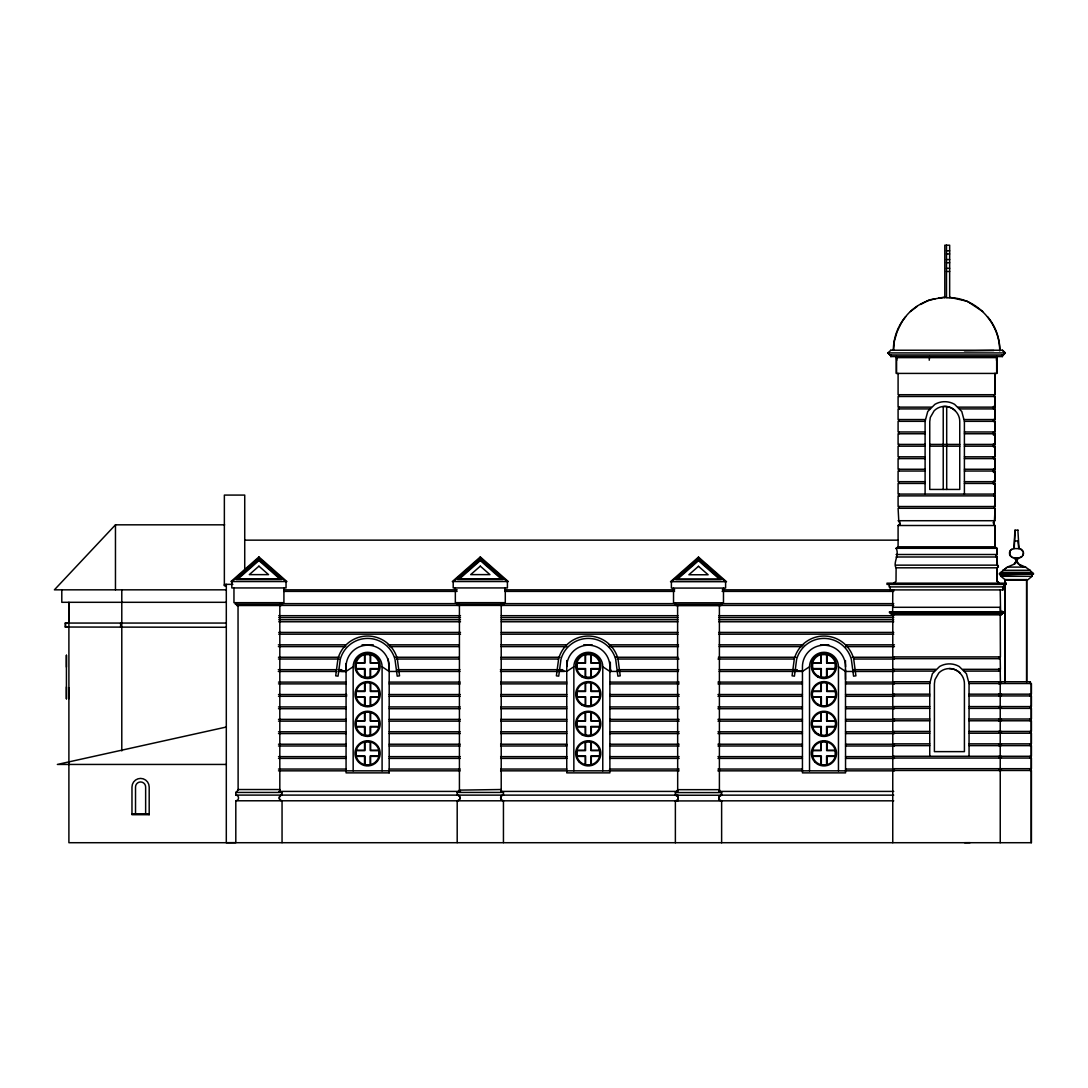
<?xml version="1.0" encoding="UTF-8"?>
<svg xmlns="http://www.w3.org/2000/svg" width="1088" height="1088" viewBox="0 0 1088 1088"><rect width="100%" height="100%" fill="white"/><g stroke="black" fill="none" stroke-linecap="round" stroke-linejoin="round"><path stroke-width="1.5" d="M66.422 686.963L66.422 698.795L66.422 655.262L66.422 667.094M68.898 698.795L68.898 687.915M226.304 627.273L65.307 627.028L65.307 623.057L68.911 623.043L68.898 602.303L68.898 842.71L1031.424 842.71L1031.424 770.481M892.65 611.13L892.786 589.9M610.314 662.13L610.463 671.459M893.33 350.227C893.411 338.014 897.709 326.06 905.638 316.73M893.52 350.241L894.39 340.993L896.906 332.384M929.234 360.223L929.574 356.51M996.431 360.223L996.785 356.524M899.803 523.641L899.014 521.22M1018.082 530.21L1014.914 530.21L1014.002 548.542L1020.19 548.706L1023.441 551.97M925.099 494.088L925.099 421.328L927.738 411.509L934.932 404.314A19.652 19.652 0 0 1 954.584 404.314L961.778 411.509L964.403 421.328L964.403 494.088M929.75 756.282L929.75 683.522L932.389 673.69L939.583 666.509A19.652 19.652 0 0 1 959.235 666.509L966.43 673.69L969.054 683.522L969.054 756.282M995.846 555.75L996.771 554.554M1023.4 553.153L1022.788 555.465M900.007 523.641L899.014 524.987M1010.208 550.854L1009.746 554.35L1010.942 556.43M897.573 330.874L898.878 327.882M899.599 326.55C905.95 312.229 919.768 301.743 935.082 298.874M899.844 524.144L898.09 525.504L898.09 546.802L896.104 548.298C899.79 554.486 892.65 563.366 896.104 567.814L996.894 567.814L998.376 566.834L997.56 565.325M1000.035 574.709L999.396 573.879L1001.409 572.37M1022.054 556.417C1024.964 554.282 1023.169 549.481 1019.986 548.706M999.396 573.879L1033.396 573.879L999.845 573.199L1007.352 567.093L1014.206 564.169M1017.892 558.538L1016.913 560.973L1018.409 563.842M1014.587 563.829L1016.219 561.639L1015.526 559.055M1002.864 613.251L1003.789 611.755L889.413 611.755L890.12 613.251L1003.068 613.251M994.174 521.234L993.82 524.606M224.631 524.824L115.464 524.824L54.4 589.832L226.304 589.832M1002.306 350.227L1005.135 352.906L1003.19 354.974L889.807 354.974L887.849 352.906L890.882 350.241M1003.394 354.974L1005.339 352.906L1002.51 350.241L890.691 350.227M232.111 581.55L258.93 557.981L285.75 581.55M453.506 581.536L480.311 557.967L507.13 581.536M671.69 581.686L698.496 558.117L725.315 581.686M1010.738 549.902L1014.206 548.542L1015.104 530.21M1011.894 549.168C1008.658 550.637 1008.59 555.75 1011.894 557.151M1022.258 556.43L1019.986 557.614M910.452 311.508L917.225 306.354M1003.068 570.289L1006.427 567.895M994.609 520.921L993.181 522.58L994.174 524.987M459.966 671.459L389.191 671.459L382.092 666.754A14.457 14.457 0 0 0 367.622 652.297A14.457 14.457 0 0 0 353.165 666.754L346.066 671.418L338.667 671.459M678.409 671.459L609.878 671.418L602.779 666.754A14.457 14.457 0 0 0 588.309 652.297A14.457 14.457 0 0 0 573.852 666.754L566.753 671.418L559.49 670.453M719.168 671.459L802.441 671.418L809.526 666.754A14.457 14.457 0 0 1 823.997 652.297A14.457 14.457 0 0 1 838.454 666.754L845.553 671.418L845.471 669.678M1032.961 574.178L999.845 574.709L1033.6 573.879L1029.928 570.289L1002.864 570.289M1018.205 558.103L1021.292 557.151M1014.002 564.155L1014.791 563.842M920.666 304.463L929.057 299.962L944.806 297.065M890.12 611.755L1002.864 611.755M994.418 520.921L995.098 508.286M997.234 567.773L998.172 566.141M226.304 727.029L57.365 764.442L226.304 764.442M893.71 583.168L896.022 581.386L896.104 567.814M226.304 584.351L226.304 842.71L235.81 842.656L235.81 800.782C239.455 800.918 239.455 794.961 235.81 795.097L235.81 792.445L238.122 790.133L238.041 605.513M279.82 605.513L279.82 789.534A2.312 2.312 0 0 0 282.05 792.445L282.05 795.097C278.406 794.961 278.406 800.918 282.05 800.782L282.05 842.656M457.191 842.642L457.191 800.768C460.836 800.904 460.836 794.947 457.191 795.083L457.191 792.431A2.312 2.312 0 0 0 459.422 789.521L459.422 605.499M501.214 605.499L501.214 789.521A2.312 2.312 0 0 0 503.445 792.431L503.445 795.083C499.786 794.947 499.786 800.904 503.445 800.768L503.445 842.642M938.59 298.18L946.492 297.282M964.458 350.88L993.902 350.526M964.553 842.71L970.047 842.67M946.492 250.798L949.661 250.798M946.492 253.966L949.661 253.966M946.492 259.556L949.661 259.556M946.492 262.725L949.661 262.725M946.492 268.314L949.661 268.314M946.492 271.483L949.661 271.483M887.849 352.906L1005.135 352.906M955.332 410.747A14.96 14.96 0 0 0 934.17 410.747L930.294 417.466L929.75 421.641L929.75 489.45L959.752 489.45L959.752 421.641C959.956 413.018 951.878 405.321 943.228 406.626L943.228 489.45M931.246 407.143L898.09 407.143L898.09 396.494L994.908 396.494L994.908 407.143M929.723 408.911L898.09 408.911L898.09 419.56L925.33 419.56M964.172 419.56L995.098 419.56L995.098 408.911L959.779 408.911L958.256 407.143L995.098 407.143L995.098 396.494M925.099 421.328L898.09 421.328L898.09 431.977L925.099 431.977M964.403 421.328L995.098 421.342L995.098 431.99L964.403 431.977M925.099 433.758L898.09 433.758L898.09 444.407L925.099 444.407M964.403 433.758L995.098 433.758L995.098 444.407L964.403 444.407M929.75 444.407L959.752 444.407M925.099 446.175L898.09 446.175L898.09 456.824L925.099 456.824M929.75 446.175L959.752 446.175M964.403 446.175L995.098 446.175L995.098 456.824L964.403 456.824M925.099 458.606L898.09 458.606L898.09 469.254L925.099 469.254M964.403 458.606L995.098 458.606L995.098 469.254L964.403 469.254M925.099 471.022L898.09 471.022L898.09 481.671L925.099 481.671M964.403 471.022L995.098 471.022L995.098 481.671L964.403 481.671M925.099 483.439L898.09 483.439L898.09 494.088L995.098 494.102L995.098 483.453L964.403 483.439M898.09 520.717L994.908 520.717L994.908 508.286L898.09 508.286L898.783 520.921M898.09 525.504L994.908 525.504L994.908 546.802L997.084 548.298L997.084 554.499L995.887 556.063M244.732 540.151L898.239 540.151M1014.914 540.967L1017.878 540.967L1018.79 548.542M898.09 546.802L994.908 546.802M896.104 548.298L996.894 548.298L996.894 554.499L896.104 554.499M896.104 556.988L996.894 556.988L997.438 565.202M896.104 565.148L996.894 565.148M1007.352 567.093L1025.454 567.093L1030.132 570.289M1001.205 572.37L1031.587 572.37L1032.961 573.199M1005.339 580.067L1027.453 580.067L1032.09 576.3L1032.09 574.709M1006.196 583.168L886.992 583.168L886.992 584.406L1006.196 584.406M224.359 584.351L232.846 584.351M224.359 585.412L226.304 585.412M226.304 585.725L224.359 585.725L224.359 495.081L244.732 495.081L244.732 570.874M283.818 589.832L457.178 589.832M504.764 589.832L674.71 589.832M722.296 589.832L893.942 589.832M283.805 591.396L457.096 591.396M504.669 591.396L674.56 591.396M722.133 591.396L893.724 591.396M226.304 602.303L61.798 602.303L61.798 589.832M280.405 603.636L458.796 603.636M501.269 603.636L674.56 603.636M722.133 603.636L893.724 603.636M280.405 605.418L676.26 605.418M720.433 605.418L893.724 605.418M892.786 607.294L1000.212 607.294L1000.348 611.13M889.413 612.462L1003.585 612.462L1003.585 611.755M278.718 615.699L460.496 615.699M501.269 615.699L677.96 615.699M718.733 615.699L893.724 615.699M278.718 617.603L460.496 617.603M501.269 617.603L677.96 617.603M718.733 617.603L893.724 617.603M278.718 619.738L460.496 619.738M501.269 619.738L677.96 619.738M718.733 619.738L893.724 619.738M278.718 621.765L460.496 621.765M501.269 621.765L677.96 621.765M718.733 621.765L893.724 621.765M68.898 623.057L65.566 623.057L65.579 627.028L68.911 627.028L65.307 627.028M65.307 623.057L226.304 623.057M121.788 627.11L120.618 627.11L120.618 623.057M278.718 632.414L460.496 632.414M501.269 632.414L677.96 632.414M718.733 632.414L893.724 632.414M278.718 634.182L460.496 634.182M501.269 634.182L677.96 634.182M718.733 634.182L893.724 634.182M278.392 644.83L345.712 644.83M362.059 644.83L373.266 644.83M388.103 644.83L458.878 644.83M501.01 644.83L566.726 644.83M583.671 644.83L592.158 644.83M609.117 644.83L678.49 644.83M719.114 644.83L803.733 644.83M820.502 644.83L828.838 644.83M845.594 644.83L894.445 644.83M278.392 646.612L345.712 646.612M389.79 646.612L458.878 646.612M501.01 646.612L566.726 646.612M609.117 646.612L678.49 646.612M719.114 646.612L802.033 646.612M845.594 646.612L894.445 646.612M1000.212 656.907L892.786 656.907L892.786 614.842M278.474 657.261L339.184 657.261M394.958 657.261L458.959 657.261M501.065 657.261L560.007 657.261M615.522 657.261L677.933 657.261M718.406 657.261L795.981 657.261M852.217 657.261L894.363 657.261M278.474 659.029L339.184 659.029M396.644 659.029L458.959 659.029M501.065 659.029L558.334 659.029M617.209 659.029L678.966 659.029M717.958 659.029L794.294 659.029M853.903 659.029L894.363 659.029M356.184 663.245L364.861 663.245L364.861 654.568M378.95 663.245L370.274 663.245L370.274 654.568M576.871 663.245L585.548 663.245L585.548 654.568M599.638 663.245L590.961 663.245L590.961 654.568M812.559 663.245L821.236 663.245L821.236 654.568M835.326 663.245L826.649 663.245L826.649 654.568M356.184 668.576L364.942 668.576L364.942 677.348M378.964 668.576L370.192 668.576L370.192 677.348M576.858 668.576L585.63 668.576L585.63 677.348M599.651 668.576L590.879 668.576L590.879 677.348M812.546 668.576L821.318 668.576L821.318 677.348M835.339 668.576L826.567 668.576L826.567 677.348M935.898 669.324L892.786 669.324L892.786 658.675L1000.212 658.675L1000.402 669.324L962.907 669.324M278.283 669.678L336.994 669.678M345.93 663.598L345.93 671.418L341.714 671.459L338.667 669.678L341.578 669.678M397.61 669.678L459.966 669.678M500.412 669.678L562.768 669.678M617.916 669.678L678.844 669.678M719.25 669.678L797.3 669.678M853.903 669.678L894.363 669.678M934.374 671.106L892.786 671.106L892.786 681.741L929.982 681.741M964.43 671.106L1000.402 671.106M278.283 671.459L336.994 671.459M500.412 671.459L564.454 671.459M894.363 671.459L845.471 671.459L845.553 679.538M968.823 681.741L1000.402 681.754L1000.212 671.106M278.514 682.108L346.066 682.108M389.191 682.108L460.21 682.108M500.793 682.108L566.753 682.108M609.878 682.108L679.13 682.108M717.971 682.108L802.441 682.108M845.553 682.108L894.418 682.108M929.75 683.522L892.786 683.522L892.786 694.171L929.75 694.171M969.054 683.522L1031.234 683.522L1031.234 694.171L969.054 694.171M278.514 683.876L346.066 683.876M389.191 683.876L460.21 683.876M500.793 683.876L566.753 683.876M609.878 683.876L679.13 683.876M717.971 683.876L802.441 683.876M845.553 683.876L894.418 683.876M356.279 691.166L364.575 691.166L364.575 682.856L367.622 682.462L370.654 682.856L370.654 691.166L378.964 691.166M576.966 691.166L585.262 691.166L585.262 682.856L588.309 682.462L591.342 682.856L591.342 691.166L599.651 691.166M812.654 691.166L820.95 691.166L820.95 682.856L823.997 682.462L827.03 682.856L827.03 691.166L835.339 691.166M278.514 694.525L346.569 694.525L346.569 696.293L278.514 696.293M389.191 694.525L460.21 694.525M500.793 694.525L566.753 694.525M609.878 694.525L679.13 694.525M717.971 694.525L802.441 694.525M845.553 694.525L894.418 694.525M929.75 695.939L892.786 695.939L892.786 706.588L929.75 706.588M969.054 695.939L1031.234 695.939L1031.234 706.588L969.054 706.588M389.191 696.293L460.21 696.293M500.793 696.293L566.753 696.293M609.878 696.293L679.13 696.293M717.971 696.293L802.441 696.293M845.553 696.293L894.418 696.293M356.225 696.837L364.983 696.837L364.983 705.595M379.018 696.823L370.246 696.823L370.246 705.595M576.912 696.837L585.67 696.837L585.67 705.595M599.706 696.823L590.934 696.823L590.934 705.595M812.6 696.837L821.358 696.837L821.358 705.595M835.394 696.823L826.622 696.823L826.622 705.595M278.514 706.942L346.066 706.942M389.191 706.942L460.21 706.942M500.793 706.942L566.753 706.942M609.878 706.942L679.13 706.942M717.971 706.942L802.441 706.942M845.553 706.942L894.418 706.942M929.75 708.37L892.786 708.37L892.786 719.018L929.75 719.018M969.054 708.37L1031.234 708.37L1031.234 719.018L969.054 719.018M278.514 708.723L346.066 708.723M389.191 708.723L460.21 708.723M500.793 708.723L566.753 708.723M609.878 708.723L679.13 708.723M717.971 708.723L802.441 708.723M845.553 708.723L894.418 708.723M278.514 719.372L346.066 719.372M389.191 719.372L460.21 719.372M500.793 719.372L566.753 719.372M609.878 719.372L679.13 719.372M717.971 719.372L802.441 719.372M845.553 719.372L894.418 719.372M356.225 720.786L364.534 720.786L364.534 712.49L367.567 712.082L370.614 712.49L370.614 720.786L378.91 720.786M576.912 720.786L585.222 720.786L585.222 712.49L588.254 712.082L591.301 712.49L591.301 720.786L599.597 720.786M812.6 720.786L820.896 720.786L820.896 712.49L823.942 712.082L826.975 712.49L826.975 720.786L835.285 720.786M929.75 720.786L892.786 720.786L892.786 731.435L929.75 731.435M969.054 720.786L1031.234 720.786L1031.234 731.435L969.054 731.435M278.514 721.14L346.066 721.14M389.191 721.14L460.21 721.14M500.793 721.14L566.753 721.14M609.878 721.14L679.13 721.14M717.971 721.14L802.441 721.14M845.553 721.14L894.418 721.14M356.17 726.458L364.942 726.458L364.942 735.23M378.964 726.458L370.192 726.458L370.192 735.23M576.858 726.458L585.63 726.458L585.63 735.23M599.651 726.458L590.879 726.458L590.879 735.23M812.546 726.458L821.304 726.458L821.304 735.23M835.339 726.458L826.567 726.458L826.567 735.23M278.514 731.789L346.066 731.789M389.191 731.789L460.21 731.789M500.793 731.789L566.753 731.789M609.878 731.789L679.13 731.789M717.971 731.789L802.441 731.789M845.553 731.789L894.418 731.789M929.75 733.217L892.786 733.217L892.786 743.852L929.75 743.852M969.054 733.217L1031.234 733.217L1031.234 743.852L969.054 743.852M278.514 733.57L346.066 733.57M389.191 733.57L460.21 733.57M500.793 733.57L566.753 733.57M609.878 733.57L679.13 733.57M717.971 733.57L802.441 733.57M845.553 733.57L894.418 733.57M278.514 744.219L346.066 744.219M389.191 744.219L460.21 744.219M500.616 744.219L566.753 744.219M609.878 744.219L679.13 744.219M717.971 744.219L802.441 744.219M845.553 744.219L894.418 744.219M929.75 745.634L892.786 745.634L892.786 756.282L1031.234 756.282L1031.234 745.634L969.054 745.634M278.514 745.987L346.066 745.987M389.191 745.987L460.21 745.987M500.616 745.987L566.753 745.987M609.878 745.987L679.13 745.987M717.971 745.987L802.441 745.987M845.553 745.987L894.418 745.987M356.238 750.298L364.534 750.298L364.534 741.989L367.581 741.594L370.614 741.989L370.614 750.298L378.91 750.298M576.926 750.298L585.222 750.298L585.222 741.989L588.268 741.594L591.301 741.989L591.301 750.298L599.597 750.298M812.6 750.298L820.91 750.298L820.91 741.989L823.942 741.594L826.989 741.989L826.989 750.298L835.285 750.298M356.184 755.97L364.942 755.97L364.942 764.728M378.964 755.956L370.192 755.956L370.192 764.728M576.871 755.97L585.63 755.97L585.63 764.728M599.651 755.956L590.879 755.956L590.879 764.728M812.546 755.97L821.318 755.97L821.318 764.728M835.339 755.956L826.567 755.956L826.567 764.728M278.514 756.636L346.066 756.636M389.191 756.636L460.21 756.636M500.616 756.636L566.753 756.636M609.878 756.636L679.13 756.636M717.971 756.636L802.441 756.636M845.553 756.636L894.418 756.636M278.514 758.404L346.066 758.404M389.191 758.404L460.21 758.404M500.616 758.404L566.753 758.404M609.878 758.404L679.13 758.404M717.971 758.404L802.441 758.404M845.553 758.404L894.418 758.404M278.514 769.053L346.066 769.053M389.191 769.053L460.21 769.053M500.793 769.053L566.753 769.053M679.13 769.053L609.579 769.053L609.579 770.834M717.971 769.053L802.441 769.053M845.553 769.053L894.418 769.053M278.514 770.834L460.21 770.834M500.616 770.834L679.13 770.834M717.849 770.834L894.418 770.834M238.041 789.534L279.82 789.534L280.418 791.765L282.05 792.445L235.81 792.445M278.718 791.411L460.496 791.411M501.269 791.411L677.96 791.411M718.733 791.411L893.724 791.411M235.81 795.097L677.96 795.151M720.433 795.151L893.724 795.151M235.81 800.782L677.96 800.822M720.433 800.822L893.724 800.822M131.974 813.81L149.192 813.81M949.865 297.636C977.459 298.316 999.831 323.666 999.722 350.826M1012.806 557.614L1014.206 557.777M999.491 583.168L996.975 581.386L996.894 567.814M949.402 668.562C957.549 668.494 964.539 675.716 964.417 683.822L964.417 751.631L934.402 751.631L934.402 683.822L934.946 679.646L938.822 672.942A14.96 14.96 0 0 1 959.983 672.942M795.178 670.453L802.441 671.418M338.803 670.453L346.066 671.418L338.667 669.678M950.001 297.364L967.327 301.294L982.736 311.508M1011.69 557.151L1013.01 557.614M996.771 556.947L995.819 556.362M996.268 556.825L997.084 556.988L997.084 565.148M997.234 565.189L998.24 565.814M998.866 583.086L997.084 580.774L997.084 567.814M1025.644 567.093C1021.523 567.569 1012.629 561.218 1018.994 557.777L1014.002 557.777L1015.294 558.538A3.495 3.495 0 0 1 1015.294 563.407M1018.79 564.155L1025.454 567.093M1001.79 611.13L1003.068 611.755M993.983 524.987L995.098 525.504L995.098 546.802M898.579 520.921L899.572 521.614M1014.587 558.103L1016.029 559.654M1005.543 580.081L1000.906 576.3L1031.886 576.3L1031.886 574.709M888.053 352.906L889.998 354.974M987.55 316.73C995.547 326.114 999.804 338.178 999.886 350.486M899.64 522.077L899.871 523.11M1018.994 548.542L1017.878 530.21M1016.015 560.293L1015.104 563.394A3.495 3.495 0 0 0 1015.104 558.538M896.417 356.51L896.757 360.223M388.212 659.029L389.191 669.678M1000.552 611.13L1000.212 589.9M1031.424 683.522L1031.424 694.171M1031.424 695.953L1031.424 706.588M1031.424 708.37L1031.424 719.018M1031.424 720.786L1031.424 731.435M1031.424 733.217L1031.424 743.866M1031.424 745.634L1031.424 756.282M1031.424 758.064L1031.424 768.699M1031.234 842.71L1031.234 770.481L892.758 770.481L892.758 842.71M1030.363 683.522L1030.363 681.754L1001.314 681.741L1001.314 683.522M1030.363 694.171L1030.363 695.953M1030.363 706.588L1030.363 708.37M1030.363 719.018L1030.363 720.786M1030.363 731.435L1030.363 733.217M1030.363 743.866L1030.363 745.634M1030.363 756.282L1030.363 758.064M1030.363 768.699L1030.363 770.481M1030.159 681.741L1030.159 683.522M1030.159 694.171L1030.159 695.939M1030.159 706.588L1030.159 708.37M1030.159 719.018L1030.159 720.786M1030.159 731.435L1030.159 733.217M1030.159 743.852L1030.159 745.634M1030.159 756.282L1030.159 758.05M1030.159 768.699L1030.159 770.481M1026.759 681.754L1026.759 579.605L1004.918 579.591L1004.918 681.741M1026.555 579.591L1026.555 681.741M1006.006 583.168L1006.006 584.406M1005.108 579.605L1005.108 681.754M1004.074 584.406L1004.074 586.894M1003.87 584.406L1003.87 586.894L889.127 586.894L889.127 584.406M1003 586.894L1003 589.914L890.188 589.9L890.188 586.894M1002.81 586.894L1002.81 589.9M1002.51 354.974L1002.51 356.565L890.691 356.565L890.691 354.974M1002.306 354.974L1002.306 356.565M1002.184 613.251L1002.184 614.135M1001.98 613.251L1001.98 614.135L891.018 614.135L891.018 613.251M1001.3 614.135L1001.3 614.842M1001.314 694.171L1001.314 695.939M1001.314 706.588L1001.314 708.37M1001.314 719.018L1001.314 720.786M1001.314 731.435L1001.314 733.217M1001.314 743.852L1001.314 745.634M1001.314 756.282L1001.314 758.05M1001.314 768.699L1001.314 770.481M1000.906 574.709L1001.096 576.3M1001.096 614.135L1001.096 614.842L891.902 614.842L891.902 614.135M1000.212 614.842L1000.402 656.907M1000.239 683.522L1000.212 694.171M1000.239 695.939L1000.212 706.588M1000.239 708.37L1000.212 719.018M1000.239 720.786L1000.212 731.435M1000.239 733.217L1000.212 743.852M1000.239 745.634L1000.212 756.282M1000.239 758.05L1000.212 768.699M1000.239 770.481L1000.239 842.71M999.342 656.907L999.342 658.675M999.342 669.324L999.342 671.106M999.342 681.754L999.342 683.522M999.342 694.171L999.342 695.953M999.342 706.588L999.342 708.37M999.342 719.018L999.342 720.786M999.342 731.435L999.342 733.217M999.342 743.866L999.342 745.634M999.342 756.282L999.342 758.064M999.342 768.699L999.342 770.481M999.138 656.907L999.138 658.675M999.138 669.324L999.138 671.106M999.138 681.741L999.138 683.522M999.138 694.171L999.138 695.939M999.138 708.37L998.784 706.588M999.138 719.018L999.138 720.786M999.138 731.435L999.138 733.217M999.138 743.852L999.138 745.634M999.138 756.282L999.138 758.05M999.138 768.699L999.138 770.481M998.784 668.562L998.784 671.106M998.784 681.741L998.784 683.822M998.784 694.171L998.784 695.939M998.784 719.018L998.784 720.786M998.784 731.435L998.784 733.217M998.784 743.852L998.784 745.634M996.88 357.626L996.88 373.429L896.322 373.415L896.322 357.626L996.676 357.626L996.676 373.415M995.098 373.429L995.098 394.713M995.098 495.87L995.098 506.518M994.908 373.415L994.908 394.713L898.09 394.713L898.09 373.415M994.908 408.911L994.908 419.56M994.908 421.328L994.908 431.977M994.908 433.758L994.908 444.407M994.908 446.175L994.908 456.824M994.908 458.606L994.908 469.254M994.908 471.022L994.908 481.671M994.908 483.439L994.908 494.088M994.038 394.713L994.038 396.494M994.038 407.143L994.038 408.911M994.038 419.56L994.038 421.342M994.038 431.99L994.038 433.758M994.038 444.407L994.038 446.175M994.038 456.824L994.038 458.606M994.038 469.254L994.038 471.022M994.038 481.671L994.038 483.453M994.038 494.102L994.038 495.87M994.038 506.518L994.038 508.286M993.834 394.713L993.834 396.494M993.834 407.143L993.834 408.911M993.834 419.56L993.834 421.328M993.834 431.977L993.834 433.758M993.834 444.407L993.834 446.175M993.834 456.824L993.834 458.606M993.834 469.254L993.834 471.022M993.834 481.671L993.834 483.439M993.834 494.088L993.834 495.87M993.834 506.518L993.834 508.286M993.48 406.368L993.48 408.911M993.48 419.56L993.48 421.641M993.48 431.814L993.48 435.2M993.48 443.673L993.48 447.073M993.48 456.824L993.48 458.606M993.48 469.105L993.48 472.491M993.48 480.964L993.48 484.364M946.492 245.208L946.492 297.84L949.661 297.84L949.661 245.208L944.806 245.208L944.806 297.84M946.696 406.626L946.696 489.45M899.15 394.713L899.15 396.494M899.15 407.143L899.15 408.911M899.15 419.56L899.15 421.328M899.15 431.977L899.15 433.758M899.15 444.407L899.15 446.175M899.15 456.824L899.15 458.606M899.15 469.254L899.15 471.022M899.15 481.671L899.15 483.439M899.15 494.088L899.15 495.87M899.15 506.518L899.15 508.286M896.512 357.626L896.512 373.429M893.846 656.907L893.846 658.675M893.846 669.324L893.846 671.106M893.846 681.741L893.846 683.522M893.846 694.171L893.846 695.939M893.846 706.588L893.846 708.37M893.846 719.018L893.846 720.786M893.846 731.435L893.846 733.217M893.846 743.852L893.846 745.634M893.846 756.282L893.846 758.05M893.846 768.699L893.846 770.481M890.882 354.974L890.882 356.565M845.471 660.552L845.553 772.874L802.441 772.874L802.441 666.754A21.556 21.556 0 0 1 823.997 645.198A21.556 21.556 0 0 1 845.553 666.754M838.454 666.754L838.454 770.834M826.703 682.815L826.703 691.492L835.38 691.492L835.734 694.198L835.339 697.245L827.03 697.245L827.03 705.541L823.997 705.949L820.95 705.541L820.95 697.245L812.654 697.245L812.246 694.198L812.614 691.492L821.29 691.492L821.29 682.815M826.649 712.45L826.649 721.126L835.326 721.126L835.679 723.833L835.285 726.866L826.975 726.866L826.975 735.175L823.942 735.57L820.896 735.175L820.896 726.866L812.6 726.866L812.206 723.833L812.559 721.126L821.236 721.126L821.236 712.45M826.649 741.948L826.649 750.625L835.326 750.625L835.285 756.378A11.737 11.737 0 0 1 815.646 761.641A11.737 11.737 0 0 1 820.91 741.989A11.737 11.737 0 0 1 835.285 756.378L826.989 756.378L826.989 764.674L823.942 765.068L820.91 764.674L820.91 756.378L812.6 756.378L812.559 750.625L821.236 750.625L821.236 741.948M809.526 666.754L809.526 770.834M725.601 581.686L725.601 588.078L671.391 588.078L671.391 581.686M723.479 588.078L723.479 602.806L673.526 602.806L673.526 588.078M722.051 602.806L722.051 604.398L674.941 604.398L674.941 602.806M721.63 842.792L721.63 800.918A2.842 2.842 0 0 1 718.787 798.075L719.617 796.076L721.63 795.233L721.63 792.581A2.312 2.312 0 0 1 719.399 789.67L719.399 605.649M720.814 604.398L720.814 605.649L676.192 605.649L676.192 604.398M677.606 605.649L677.688 790.269L675.376 792.581L675.376 795.233A2.842 2.842 0 0 1 678.218 798.075L677.389 800.088L675.376 800.918L675.376 842.792M610.654 669.678L610.654 671.418M602.779 666.754L602.779 770.834M591.015 682.815L591.015 691.492L599.692 691.492L599.651 697.245A11.737 11.737 0 0 1 579.999 702.508A11.737 11.737 0 0 1 585.262 682.856A11.737 11.737 0 0 1 599.651 697.245L591.342 697.245L591.342 705.541L588.309 705.949L585.262 705.541L585.262 697.245L576.966 697.245L576.926 691.492L585.602 691.492L585.602 682.815M590.961 712.45L590.961 721.126L599.638 721.126L599.597 726.866A11.737 11.737 0 0 1 579.958 732.129A11.737 11.737 0 0 1 585.222 712.49A11.737 11.737 0 0 1 599.597 726.866L591.301 726.866L591.301 735.175L588.254 735.57L585.222 735.175L585.222 726.866L576.912 726.866L576.871 721.126L585.548 721.126L585.548 712.45M590.974 741.948L590.974 750.625L599.651 750.625L599.597 756.378A11.737 11.737 0 0 1 579.958 761.641A11.737 11.737 0 0 1 585.222 741.989A11.737 11.737 0 0 1 599.597 756.378L591.301 756.378L591.301 764.674L588.268 765.068L585.222 764.674L585.222 756.378L576.926 756.378L576.871 750.625L585.562 750.625L585.562 741.948M573.852 666.754L573.852 770.834M566.753 660.552L566.753 772.874L609.878 772.874L609.878 666.754A21.556 21.556 0 0 0 588.309 645.198A21.556 21.556 0 0 0 566.753 666.754M566.454 744.219L566.454 745.987M566.454 756.636L566.454 758.404M507.416 581.536L507.416 587.928L453.206 587.928L453.206 581.536M505.294 587.928L505.294 602.657L455.342 602.657L455.342 587.928M503.866 602.657L503.866 604.248L456.756 604.248L456.756 602.657M502.629 604.248L502.629 605.499M458.007 604.248L458.007 605.499M382.092 666.754L382.092 770.834M370.328 682.815L370.328 691.492L379.005 691.492L378.964 697.245A11.737 11.737 0 0 1 359.312 702.508A11.737 11.737 0 0 1 364.575 682.856A11.737 11.737 0 0 1 378.964 697.245L370.654 697.245L370.654 705.541L367.622 705.949L364.575 705.541L364.575 697.245L356.279 697.245L356.238 691.492L364.915 691.492L364.915 682.815M370.274 712.45L370.274 721.126L378.95 721.126L378.91 726.866A11.737 11.737 0 0 1 359.271 732.129A11.737 11.737 0 0 1 364.534 712.49A11.737 11.737 0 0 1 378.91 726.866L370.614 726.866L370.614 735.175L367.567 735.57L364.534 735.175L364.534 726.866L356.225 726.866L356.184 721.126L364.861 721.126L364.861 712.45M370.287 741.948L370.287 750.625L378.964 750.625L378.91 756.378A11.737 11.737 0 0 1 359.271 761.641A11.737 11.737 0 0 1 364.534 741.989A11.737 11.737 0 0 1 378.91 756.378L370.614 756.378L370.614 764.674L367.581 765.068L364.534 764.674L364.534 756.378L356.238 756.378L356.184 750.625L364.874 750.625L364.874 741.948M353.165 666.754L353.165 770.834M286.035 581.55L286.035 587.942L231.826 587.942L231.826 581.55M283.914 587.942L283.914 602.67L233.961 602.67L233.961 587.942M282.486 602.67L282.486 604.262L235.375 604.262L235.375 602.67M281.248 604.262L281.248 605.513L236.613 605.513L236.613 604.262M145.642 813.81L145.642 787.018A5.059 5.059 0 0 0 140.583 781.959A5.059 5.059 0 0 0 135.524 787.018L135.524 813.81M121.788 589.832L121.788 750.938M115.464 524.824L115.464 589.832M282.05 800.782A2.842 2.842 0 0 1 279.222 797.939A2.842 2.842 0 0 1 282.05 795.097M457.191 795.083A2.842 2.842 0 0 1 460.034 797.926A2.842 2.842 0 0 1 457.191 800.768M503.445 800.768A2.842 2.842 0 0 1 500.602 797.926A2.842 2.842 0 0 1 503.445 795.083M337.946 658.798L335.702 675.838L338.055 676.151L340.258 659.423A28.329 28.329 0 0 1 394.998 659.423L397.202 676.151L399.541 675.838L397.297 658.798A30.722 30.722 0 0 0 337.946 658.798M356.225 662.905L356.225 668.984L364.534 668.984L364.534 677.294L370.614 677.294L370.614 668.984L378.91 668.984L378.91 662.905L370.614 662.905L370.614 654.609L364.534 654.609A11.737 11.737 0 0 0 359.271 674.247A11.737 11.737 0 0 0 378.91 668.984A11.737 11.737 0 0 0 364.534 654.609L364.534 662.905L356.225 662.905M459.503 790.119L457.191 792.431L503.445 792.431L501.446 791.275L501.214 789.521L459.503 790.119M558.634 658.798L556.39 675.838L558.742 676.151L560.946 659.423A28.329 28.329 0 0 1 615.686 659.423L617.889 676.151L620.228 675.838L617.984 658.798A30.722 30.722 0 0 0 558.634 658.798M576.912 662.905L576.912 668.984L585.222 668.984L585.222 677.294L591.301 677.294L591.301 668.984L599.597 668.984L599.597 662.905L591.301 662.905L591.301 654.609L585.222 654.609L585.222 662.905L576.912 662.905M719.399 789.67L719.998 791.901L721.63 792.581L675.376 792.581A2.312 2.312 0 0 0 677.606 789.67L719.399 789.67M794.322 658.798L792.078 675.838L794.43 676.151L796.62 659.423A28.329 28.329 0 0 1 851.36 659.423L853.563 676.151L855.916 675.838L853.672 658.798A30.722 30.722 0 0 0 794.322 658.798M812.6 662.905L812.6 668.984L820.91 668.984L820.91 677.294L826.989 677.294L826.989 668.984L835.285 668.984L835.285 662.905L826.989 662.905L826.989 654.609L820.91 654.609L820.91 662.905L812.6 662.905M258.93 556.947L230.942 581.55L286.919 581.55L258.93 556.947M258.93 559.613L236.246 579.55L281.629 579.55L258.93 559.613M258.93 560.578L238.163 578.83L279.698 578.83L258.93 560.578M258.93 566.168L249.315 574.627L268.546 574.627L258.93 566.168M480.311 556.934L452.322 581.536L508.314 581.536L480.311 556.934M480.311 559.599L457.626 579.537L503.01 579.537L480.311 559.599M480.311 560.565L459.544 578.816L501.078 578.816L480.311 560.565M480.311 566.154L470.696 574.614L489.94 574.614L480.311 566.154M698.496 557.083L670.507 581.686L726.498 581.686L698.496 557.083M698.496 559.749L675.811 579.686L721.194 579.686L698.496 559.749M698.496 560.714L677.729 578.966L719.263 578.966L698.496 560.714M698.496 566.304L688.881 574.763L708.125 574.763L698.496 566.304M994.908 495.87L898.09 495.87L898.09 506.518L994.908 506.518L994.908 495.87M1031.234 758.05L892.786 758.05L892.786 768.699L1031.234 768.699L1031.234 758.05M389.191 772.874L346.066 772.874L346.066 666.754A21.556 21.556 0 0 1 367.622 645.198A21.556 21.556 0 0 1 389.191 666.754L389.191 772.874M721.63 795.233L675.376 795.233L677.389 796.076L678.218 798.075A2.842 2.842 0 0 1 675.376 800.918L721.63 800.918L719.617 800.088L718.787 798.075A2.842 2.842 0 0 1 721.63 795.233M149.192 814.708L131.974 814.708L131.974 787.018A8.609 8.609 0 0 1 140.583 778.41A8.609 8.609 0 0 1 149.192 787.018L149.192 814.708M579.346 762.239A12.594 12.594 0 0 0 600.426 756.595A12.594 12.594 0 0 0 585.004 741.159A12.594 12.594 0 0 0 579.346 762.239M581.958 676.858A12.594 12.594 0 0 0 600.862 665.951A12.594 12.594 0 0 0 581.958 655.03A12.594 12.594 0 0 0 581.958 676.858M581.958 734.74A12.594 12.594 0 0 0 600.862 723.833A12.594 12.594 0 0 0 581.958 712.912A12.594 12.594 0 0 0 581.958 734.74M582.393 676.11A11.737 11.737 0 0 0 600.005 665.951A11.737 11.737 0 0 0 582.393 655.778A11.737 11.737 0 0 0 582.393 676.11M582.012 705.119A12.594 12.594 0 0 0 600.902 694.198A12.594 12.594 0 0 0 582.012 683.291A12.594 12.594 0 0 0 582.012 705.119M358.659 762.239A12.594 12.594 0 0 0 379.739 756.595A12.594 12.594 0 0 0 364.317 741.159A12.594 12.594 0 0 0 358.659 762.239M361.27 676.858A12.594 12.594 0 0 0 380.174 665.951A12.594 12.594 0 0 0 361.27 655.03A12.594 12.594 0 0 0 361.27 676.858M361.27 734.74A12.594 12.594 0 0 0 380.174 723.833A12.594 12.594 0 0 0 361.27 712.912A12.594 12.594 0 0 0 361.27 734.74M361.325 705.119A12.594 12.594 0 0 0 380.215 694.198A12.594 12.594 0 0 0 361.325 683.291A12.594 12.594 0 0 0 361.325 705.119M815.034 762.239A12.594 12.594 0 0 0 836.114 756.595A12.594 12.594 0 0 0 820.692 741.159A12.594 12.594 0 0 0 815.034 762.239M817.646 676.858A12.594 12.594 0 0 0 836.55 665.951A12.594 12.594 0 0 0 817.646 655.03A12.594 12.594 0 0 0 817.646 676.858M818.122 704.371A11.737 11.737 0 0 0 835.734 694.198A11.737 11.737 0 0 0 818.122 684.039A11.737 11.737 0 0 0 818.122 704.371M818.067 733.992A11.737 11.737 0 0 0 835.679 723.833A11.737 11.737 0 0 0 818.067 713.66A11.737 11.737 0 0 0 818.067 733.992M815.034 732.741A12.594 12.594 0 0 0 836.114 727.097A12.594 12.594 0 0 0 820.678 711.661A12.594 12.594 0 0 0 815.034 732.741M818.067 676.11A11.737 11.737 0 0 0 835.679 665.951A11.737 11.737 0 0 0 818.067 655.778A11.737 11.737 0 0 0 818.067 676.11M817.686 705.119A12.594 12.594 0 0 0 836.59 694.198A12.594 12.594 0 0 0 817.686 683.291A12.594 12.594 0 0 0 817.686 705.119"/></g></svg>
